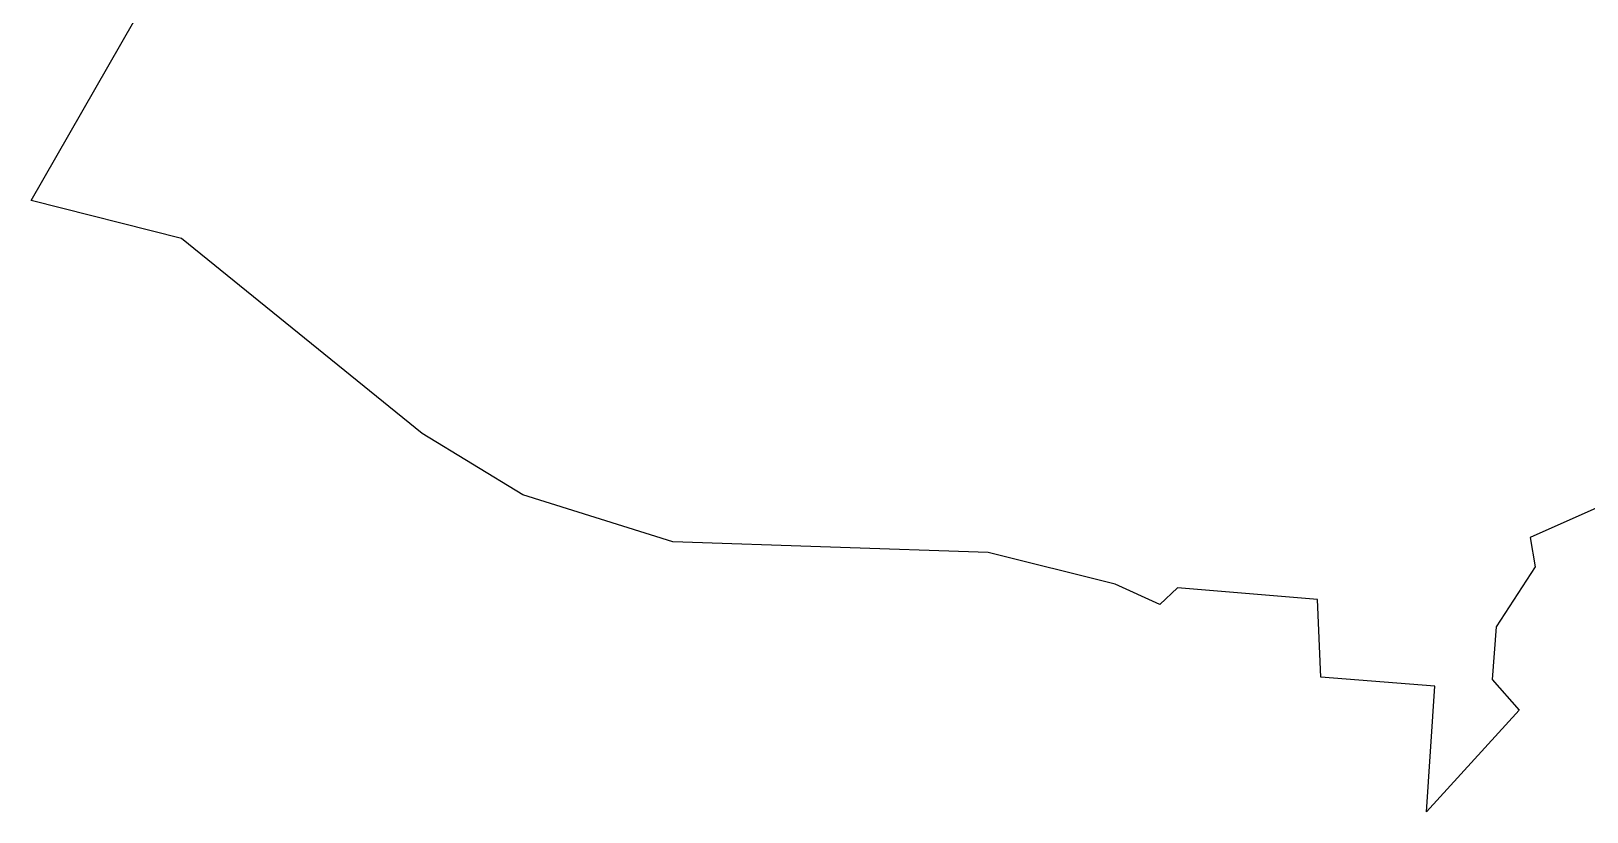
# Model space of a CAD drawing. Header units: metres. Extents: x 264827 to 267181, y 2144719 to 2146420.
# Drawn here: x 264827 to 266260, y 2144719 to 2145438 of the extents above; entities that cross this region are included whole.
import ezdxf

# ---------------------------------------------------------------- set-up
doc = ezdxf.new("R2010")
doc.units = ezdxf.units.M
doc.layers.add('village', color=3, linetype='Continuous')

msp = doc.modelspace()

# ---------------------------------------------------------------- linework, layer by layer
at = {"layer": 'village'}
for p, q in [((264827.2, 2145282.1), (264933.9, 2145468.1)), ((264965.8, 2145246.9), (264827.2, 2145282.1)), ((265187.3, 2145067.2), (264965.8, 2145246.9)), ((265280.1, 2145011), (265187.3, 2145067.2)), ((266303, 2145013.8), (266208.1, 2144971.6)), ((265418.4, 2144967.7), (265280.1, 2145011)), ((266208.1, 2144971.6), (266212.7, 2144944.6)), ((265708.8, 2144957.8), (265418.4, 2144967.7)), ((265825.7, 2144928.6), (265708.8, 2144957.8)), ((266212.7, 2144944.6), (266176.8, 2144889.2)), ((265866.8, 2144909.7), (265825.7, 2144928.6)), ((265883.1, 2144925.2), (265866.8, 2144909.7)), ((266012.1, 2144914.3), (265883.1, 2144925.2)), ((266015.2, 2144842.8), (266012.1, 2144914.3)), ((266176.8, 2144889.2), (266173, 2144840.7)), ((266120.2, 2144834.6), (266015.2, 2144842.8)), ((266173, 2144840.7), (266197.8, 2144812.4)), ((266112.5, 2144718.8), (266120.2, 2144834.6)), ((266197.8, 2144812.4), (266112.5, 2144718.8))]:
    msp.add_line(p, q, dxfattribs=at)

doc.saveas('drawing.dxf')
